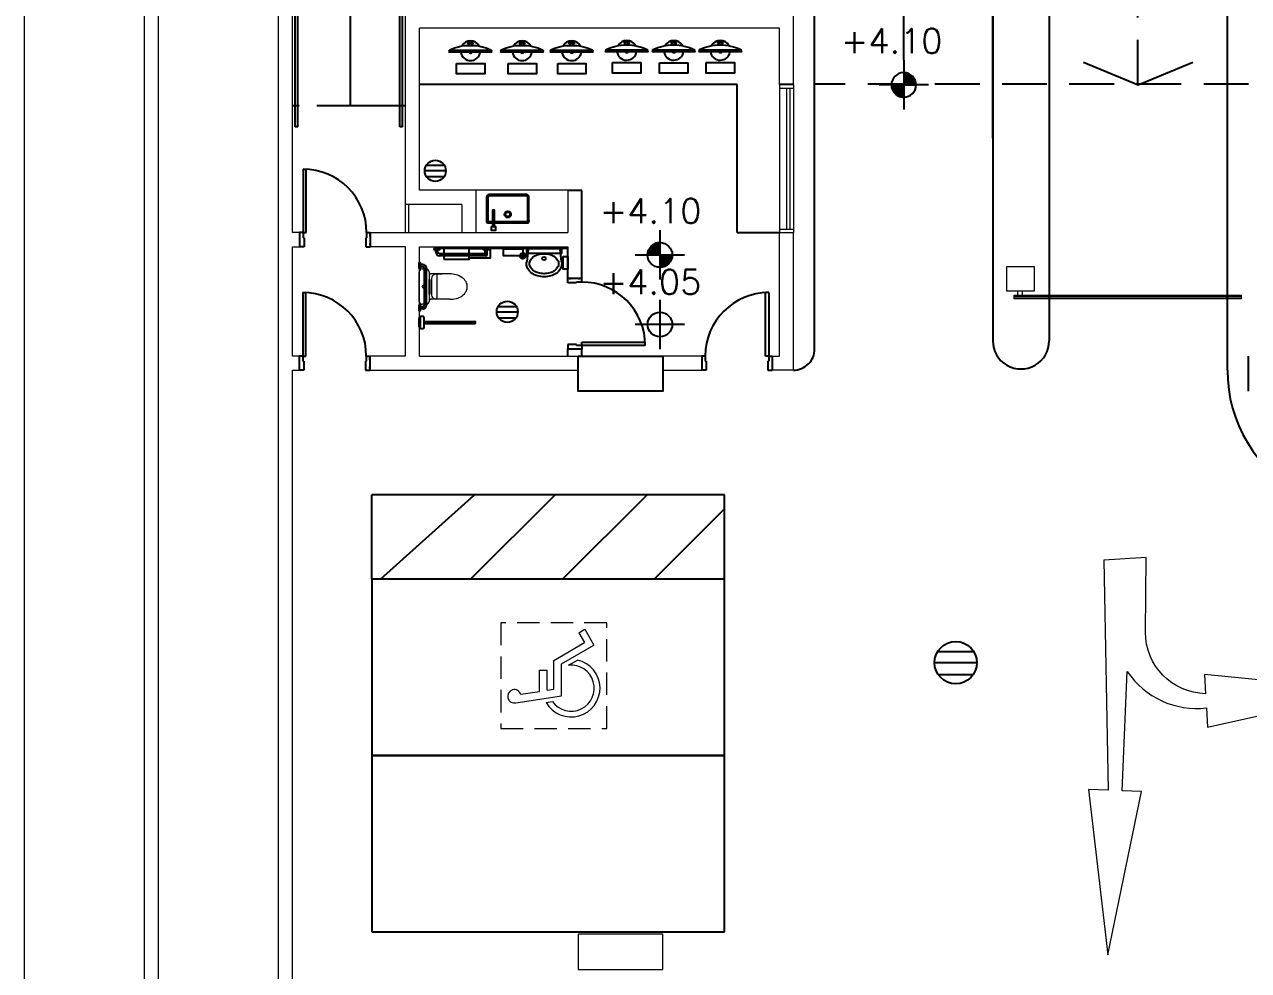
# Model space of a CAD drawing. Header units: millimetres. Extents: x 0 to 570263, y 0 to 232306.
# Drawn here: x 158764 to 176114, y 174433 to 187851 of the extents above; entities that cross this region are included whole.
import ezdxf

# ---------------------------------------------------------------- set-up
doc = ezdxf.new("R2010")
doc.units = ezdxf.units.MM
doc.header["$LTSCALE"] = 100
doc.linetypes.add('CENTER', pattern=[2, 1.25, -0.25, 0.25, -0.25])
doc.linetypes.add('Hidden', pattern=[9.525, 6.35, -3.175])
for name, color, linetype in [('A-COLS', 3, 'Continuous'), ('DLN240__', 1, 'Continuous'), ('DLN660', 1, 'Continuous'), ('DLN720__', 4, 'Continuous'), ('DLN810__', 1, 'Continuous'), ('FITDOOR', 7, 'Continuous'), ('LAYOUT', 1, 'Continuous'), ('LEVEL', 1, 'Continuous'), ('Plumbing', 4, 'Continuous')]:
    doc.layers.add(name, color=color, linetype=linetype)
for name, color, linetype, lineweight in [('A-DOOR', 6, 'Continuous', 9), ('A-WALL', 7, 'Continuous', 9), ('A030_1', 1, 'Continuous', 13), ('A030_2', 1, 'Continuous', 0), ('I-FURN-PNLS', 2, 'Continuous', 9)]:
    doc.layers.add(name, color=color, linetype=linetype, lineweight=lineweight)
doc.styles.add('romans', font='romans.shx')

# ---------------------------------------------------------------- blocks, each defined once
blk = doc.blocks.new('*X45')
at = {"color": 0}
for p, q in [((45956, 42700), (46156, 42700)), ((45956, 42694), (46156, 42694)), ((45957, 42688), (46156, 42688)), ((45957, 42681), (46156, 42681)), ((45958, 42675), (46156, 42675)), ((45959, 42669), (46156, 42669)), ((45960, 42662), (46156, 42662)), ((45962, 42656), (46156, 42656)), ((45964, 42650), (46156, 42650)), ((45965, 42644), (46156, 42644)), ((45968, 42638), (46156, 42638)), ((45970, 42631), (46156, 42631)), ((45973, 42625), (46156, 42625)), ((45975, 42619), (46156, 42619)), ((45978, 42612), (46156, 42612)), ((45982, 42606), (46156, 42606)), ((45986, 42600), (46156, 42600)), ((45990, 42594), (46156, 42594)), ((45994, 42588), (46156, 42588)), ((45999, 42581), (46156, 42581)), ((46004, 42575), (46156, 42575)), ((46009, 42569), (46156, 42569)), ((46015, 42562), (46156, 42562)), ((46022, 42556), (46156, 42556)), ((46029, 42550), (46156, 42550)), ((46037, 42544), (46156, 42544)), ((46047, 42538), (46156, 42538)), ((46057, 42531), (46156, 42531)), ((46069, 42525), (46156, 42525)), ((46083, 42519), (46156, 42519)), ((46102, 42512), (46156, 42512)), ((46133, 42506), (46156, 42506))]:
    blk.add_line(p, q, dxfattribs=at)
blk = doc.blocks.new('*X44')
at = {"color": 0}
for p, q in [((46156, 42900), (46200, 42900)), ((46156, 42894), (46222, 42894)), ((46156, 42888), (46238, 42888)), ((46156, 42881), (46250, 42881)), ((46156, 42875), (46261, 42875)), ((46156, 42869), (46271, 42869)), ((46156, 42862), (46279, 42862)), ((46156, 42856), (46287, 42856)), ((46156, 42850), (46294, 42850)), ((46156, 42844), (46300, 42844)), ((46156, 42838), (46306, 42838)), ((46156, 42831), (46311, 42831)), ((46156, 42825), (46316, 42825)), ((46156, 42819), (46320, 42819)), ((46156, 42812), (46324, 42812)), ((46156, 42806), (46328, 42806)), ((46156, 42800), (46332, 42800)), ((46156, 42794), (46335, 42794)), ((46156, 42788), (46338, 42788)), ((46156, 42781), (46341, 42781)), ((46156, 42775), (46343, 42775)), ((46156, 42769), (46345, 42769)), ((46156, 42762), (46347, 42762)), ((46156, 42756), (46349, 42756)), ((46156, 42750), (46351, 42750)), ((46156, 42744), (46352, 42744)), ((46156, 42738), (46353, 42738)), ((46156, 42731), (46354, 42731)), ((46156, 42725), (46355, 42725)), ((46156, 42719), (46355, 42719)), ((46156, 42712), (46356, 42712)), ((46156, 42706), (46356, 42706))]:
    blk.add_line(p, q, dxfattribs=at)
blk = doc.blocks.new('ELFIN')
at = {"layer": 'LEVEL'}
for p, q in [((0, 0.5), (0, 0)), ((0, 0), (-0.5, 0)), ((0, 0), (0, -0.5)), ((0.5, 0), (0, 0))]:
    blk.add_line(p, q, dxfattribs=at)
for start, end in [(90, 180), (0, 90), (180, 270), (270, 0)]:
    blk.add_arc((0, 0), 0.25, start, end, dxfattribs=at)
at = {"layer": 'LEVEL', "xscale": 0.00125, "yscale": 0.00125, "zscale": 0.00125}
for name in ['*X44', '*X45']:
    blk.add_blockref(name, (-57.695, -53.381), dxfattribs=at)
at = {"layer": 'LEVEL', "style": 'romans'}
blk.add_attdef('ELFIN', (0.254, 0.347), '', height=0.5, dxfattribs=at)
blk = doc.blocks.new('ELEX')
at = {"layer": 'LEVEL'}
for p, q in [((0, 0.5), (0, -0.5)), ((0.5, 0), (-0.5, 0))]:
    blk.add_line(p, q, dxfattribs=at)
blk.add_circle((0, 0), 0.25, dxfattribs=at)
at = {"layer": 'LEVEL', "style": 'romans'}
blk.add_attdef('ELEX', (0.257, 0.354), '', height=0.5, dxfattribs=at)
blk = doc.blocks.new('A$C4FED4B1D')
at = {"color": 0}
for p, q in [((34945, -23544, 0), (34945, -23522, 0)), ((34953, -23522, 0), (34953, -23544, 0)), ((34991, -23544, 0), (34991, -23522, 0)), ((34999, -23522, 0), (34999, -23544, 0)), ((35677, -23544, 0), (35677, -23522, 0)), ((35686, -23522, 0), (35686, -23544, 0)), ((35723, -23544, 0), (35723, -23522, 0)), ((35732, -23522, 0), (35732, -23544, 0)), ((36379, -23544, 0), (36379, -23522, 0)), ((36388, -23522, 0), (36388, -23544, 0)), ((36425, -23544, 0), (36425, -23522, 0)), ((36434, -23522, 0), (36434, -23544, 0)), ((37161, -23537, 0), (37161, -23515, 0)), ((37169, -23515, 0), (37169, -23537, 0)), ((37207, -23537, 0), (37207, -23515, 0)), ((37215, -23515, 0), (37215, -23537, 0)), ((37827, -23537, 0), (37827, -23515, 0)), ((37835, -23515, 0), (37835, -23537, 0)), ((37873, -23537, 0), (37873, -23515, 0)), ((37881, -23515, 0), (37881, -23537, 0)), ((38487, -23537, 0), (38487, -23515, 0)), ((38495, -23515, 0), (38495, -23537, 0)), ((38533, -23537, 0), (38533, -23515, 0)), ((38541, -23515, 0), (38541, -23537, 0)), ((34677, -23638, 0), (35262, -23638, 0)), ((35409, -23638, 0), (35995, -23638, 0)), ((36111, -23638, 0), (36697, -23638, 0)), ((36893, -23631, 0), (37478, -23631, 0)), ((37558, -23631, 0), (38144, -23631, 0)), ((38218, -23631, 0), (38804, -23631, 0)), ((39550, -24100), (39350, -24100)), ((35765, -25661, 0), (35235, -25661, 0)), ((36550, -25601), (36350, -25601)), ((35200, -25696, 0), (35200, -26045, 0)), ((35217, -25696, 0), (35217, -26026, 0)), ((35765, -25678, 0), (35235, -25678, 0)), ((35783, -26026, 0), (35783, -25696, 0)), ((35800, -26045, 0), (35800, -25696, 0)), ((35200, -26026, 0), (35200, -26045, 0)), ((35216, -26061, 0), (35784, -26061, 0)), ((35235, -26044, 0), (35765, -26044, 0)), ((35800, -26026, 0), (35800, -26045, 0)), ((34480, -26475, 0), (34480, -26440, 0)), ((34510, -26475, 0), (34510, -26440, 0)), ((35180, -26500, 0), (34535, -26500, 0)), ((35195, -26530, 0), (34535, -26530, 0)), ((35180, -26515, 0), (35180, -26440, 0)), ((35195, -26530, 0), (35195, -26530, 0)), ((35210, -26515, 0), (35210, -26440, 0)), ((35666, -26530, 0), (35765, -26530, 0)), ((35715, -26579, 0), (35715, -26481, 0)), ((34295, -26653, 0), (34260, -26653, 0)), ((34295, -26683, 0), (34260, -26683, 0)), ((34320, -27228, 0), (34320, -26708, 0)), ((34350, -27228, 0), (34350, -26708, 0)), ((34295, -27253, 0), (34260, -27253, 0)), ((34295, -27283, 0), (34260, -27283, 0)), ((34260, -27559, 0), (34260, -27394, 0)), ((34310, -27394, 0), (34310, -27559, 0)), ((34310, -27459, 0), (35030, -27459, 0)), ((34310, -27489, 0), (35030, -27489, 0)), ((35045, -27474, 0), (35045, -27474, 0))]:
    blk.add_line(p, q, dxfattribs=at)
at = {"color": 0, "lineweight": 0, "ltscale": 0.5}
for p, q in [((34285, -26716, 0), (34346, -26716, 0)), ((34245, -27176, 0), (34245, -26756, 0)), ((34386, -26756, 0), (34386, -27176, 0)), ((34292, -26973, 0), (34340, -26973, 0)), ((34346, -27216, 0), (34285, -27216, 0))]:
    blk.add_line(p, q, dxfattribs=at)
at = {"color": 0, "lineweight": 0}
for p, q in [((34386, -26812, 0), (34386, -27121, 0)), ((34386, -27073, 0), (34386, -26863, 0)), ((34386, -26863, 0), (34398, -26863, 0)), ((34398, -26863, 0), (34398, -27073, 0)), ((34680, -26786, 0), (34411, -26786, 0)), ((34420, -26850, 0), (34420, -27087, 0)), ((34680, -26786, 0), (34460, -26795, 0)), ((34499, -27139, 0), (34499, -26794, 0)), ((34398, -27073, 0), (34386, -27073, 0)), ((34680, -27146, 0), (34411, -27146, 0)), ((34680, -27146, 0), (34460, -27137, 0))]:
    blk.add_line(p, q, dxfattribs=at)
at = {"color": 0, "elevation": 0, "flags": 128}
for points in [[(34677, -23608, -0.109924), (34966, -23544), (34969, -23544), (34972, -23544, -0.110226), (35262, -23608), (35262, -23617), (34677, -23617), (34677, -23608)], [(35409, -23608, -0.109924), (35699, -23544), (35702, -23544), (35704, -23544, -0.110226), (35995, -23608), (35995, -23617), (35409, -23617), (35409, -23608)], [(36111, -23608, -0.109924), (36401, -23544), (36404, -23544), (36406, -23544, -0.110226), (36697, -23608), (36697, -23617), (36111, -23617), (36111, -23608)], [(36893, -23602, -0.109924), (37182, -23537), (37185, -23537), (37188, -23537, -0.110226), (37478, -23602), (37478, -23611), (36893, -23611), (36893, -23602)], [(37558, -23602, -0.109924), (37848, -23537), (37851, -23537), (37854, -23537, -0.110226), (38144, -23602), (38144, -23611), (37558, -23611), (37558, -23602)], [(38218, -23602, -0.109924), (38508, -23537), (38511, -23537), (38514, -23537, -0.110226), (38804, -23602), (38804, -23611), (38218, -23611), (38218, -23602)]]:
    blk.add_lwpolyline(points, format="xyb", close=True, dxfattribs=at)
at = {"color": 0}
for points in [[(34670, -23617), (35270, -23617), (35270, -23620), (34670, -23620)], [(34670, -23638), (35270, -23638), (35270, -23641), (34670, -23641)], [(34677, -23620), (35262, -23620), (35262, -23638), (34677, -23638)], [(35402, -23617), (36002, -23617), (36002, -23620), (35402, -23620)], [(35402, -23638), (36002, -23638), (36002, -23641), (35402, -23641)], [(35409, -23620), (35995, -23620), (35995, -23638), (35409, -23638)], [(36104, -23617), (36704, -23617), (36704, -23620), (36104, -23620)], [(36104, -23638), (36704, -23638), (36704, -23641), (36104, -23641)], [(36111, -23620), (36697, -23620), (36697, -23638), (36111, -23638)], [(36885, -23611), (37485, -23611), (37485, -23613), (36885, -23613)], [(36885, -23631), (37485, -23631), (37485, -23634), (36885, -23634)], [(36893, -23613), (37478, -23613), (37478, -23631), (36893, -23631)], [(37551, -23611), (38151, -23611), (38151, -23613), (37551, -23613)], [(37551, -23631), (38151, -23631), (38151, -23634), (37551, -23634)], [(37558, -23613), (38144, -23613), (38144, -23631), (37558, -23631)], [(38211, -23611), (38811, -23611), (38811, -23613), (38211, -23613)], [(38211, -23631), (38811, -23631), (38811, -23634), (38211, -23634)], [(38218, -23613), (38804, -23613), (38804, -23631), (38218, -23631)]]:
    blk.add_lwpolyline(points, close=True, dxfattribs=at)
at = {"color": 0, "elevation": 0}
blk.add_lwpolyline([(35313, -26111), (35313, -25883), (35285, -25883), (35285, -26111)], dxfattribs=at)
for points in [[(35271, -26111), (35327, -26111), (35327, -26168), (35271, -26168)], [(34452, -26425), (34452, -26440), (34538, -26440), (34538, -26425)], [(35152, -26425), (35152, -26440), (35238, -26440), (35238, -26425)], [(36350, -26540), (36350, -26720), (36285, -26720), (36285, -26540)], [(34245, -26625), (34260, -26625), (34260, -26711), (34245, -26711)], [(36285, -26615), (36265, -26615), (36265, -26645), (36285, -26645)], [(34245, -27225), (34260, -27225), (34260, -27311), (34245, -27311)], [(34245, -27539), (34245, -27409), (34260, -27409), (34260, -27539)]]:
    blk.add_lwpolyline(points, close=True, dxfattribs=at)
for points in [[(36261, -26608), (36242, -26439, 0.380701), (36232, -26430), (35799, -26430, 0.380701), (35789, -26439), (35769, -26608)], [(36261, -26608, -0.195397), (36245, -26715, -0.106942), (36186, -26778, -0.081615), (36109, -26814, -0.069755), (36015, -26827, -0.069755), (35921, -26814, -0.081615), (35845, -26778, -0.106942), (35786, -26715, -0.195397), (35769, -26608, -0.195397)]]:
    blk.add_lwpolyline(points, format="xyb", dxfattribs=at)
blk.add_lwpolyline([(36221, -26641, -0.135913), (36207, -26692, -0.106942), (36161, -26741, -0.081615), (36097, -26771, -0.069755), (36015, -26783, -0.069755), (35934, -26771, -0.081615), (35870, -26741, -0.106942), (35824, -26692, -0.135913), (35809, -26641, -0.135913), (35824, -26589, -0.106942), (35870, -26540, -0.081615), (35934, -26510, -0.069755), (36015, -26499, -0.069755), (36097, -26510, -0.081615), (36161, -26540, -0.106942), (36207, -26589, -0.135913)], format="xyb", close=True, dxfattribs=at)
at = {"color": 0}
for centre, radius in [((34949, -23506, 0), 15.6), ((34995, -23506, 0), 15.6), ((35682, -23506, 0), 15.6), ((35727, -23506, 0), 15.6), ((36383, -23506, 0), 15.6), ((36429, -23506, 0), 15.6), ((37165, -23499, 0), 15.6), ((37211, -23499, 0), 15.6), ((37831, -23499, 0), 15.6), ((37876, -23499, 0), 15.6), ((38491, -23499, 0), 15.6), ((38536, -23499, 0), 15.6), ((35500, -25941, 0), 46), ((35500, -25941, 0), 31.5), ((35715, -26530, 0), 41.1), ((35715, -26530, 0), 20.9), ((36014, -26567, 0), 24.5)]:
    blk.add_circle(centre, radius, dxfattribs=at)
at = {"color": 0, "lineweight": 0, "ltscale": 0.5}
blk.add_circle((34316, -26966, 0), 25, dxfattribs=at)
at = {"color": 0}
for centre, radius, start, end in [((34972, -23621, 0), 140, 28.5544, 151.1272), ((35704, -23621, 0), 140, 28.5544, 151.1272), ((36406, -23621, 0), 140, 28.5544, 151.1272), ((37187, -23614, 0), 140, 28.5544, 151.1272), ((37853, -23614, 0), 140, 28.5544, 151.1272), ((38513, -23614, 0), 140, 28.5544, 151.1272), ((34972, -23621, 0), 140, 188.1397, 352.1592), ((34974, -23622, 0), 31.3, 215.901, 324.099), ((34974, -23622, 0), 25.7, 225.55, 314.45), ((35704, -23621, 0), 140, 188.1397, 352.1592), ((35706, -23622, 0), 31.3, 215.901, 324.099), ((35706, -23622, 0), 25.7, 225.55, 314.45), ((36406, -23621, 0), 140, 188.1397, 352.1592), ((36408, -23622, 0), 31.3, 215.901, 324.099), ((36408, -23622, 0), 25.7, 225.55, 314.45), ((37187, -23614, 0), 140, 188.1397, 352.1592), ((37189, -23616, 0), 31.3, 215.901, 324.099), ((37189, -23616, 0), 25.7, 225.55, 314.45), ((37853, -23614, 0), 140, 188.1397, 352.1592), ((37855, -23616, 0), 31.3, 215.901, 324.099), ((37855, -23616, 0), 25.7, 225.55, 314.45), ((38513, -23614, 0), 140, 188.1397, 352.1592), ((38515, -23616, 0), 31.3, 215.901, 324.099), ((38515, -23616, 0), 25.7, 225.55, 314.45), ((35235, -25696, 0), 35, 90, 180), ((35765, -25696, 0), 35, 0, 90), ((35235, -25696, 0), 18, 90, 180), ((35765, -25696, 0), 18, 0, 90), ((35216, -26045, 0), 16, 180, 270), ((35235, -26026, 0), 18, 180, 270), ((35765, -26026, 0), 18, 270, 0), ((35784, -26045, 0), 16, 270, 0), ((34535, -26475, 0), 55, 180, 270), ((34535, -26475, 0), 25, 180, 270), ((35195, -26515, 0), 15, 180, 270), ((35195, -26515, 0), 15, 270, 360), ((34295, -26708, 0), 55, 360, 90), ((34295, -26708, 0), 25, 360, 90), ((34295, -27228, 0), 25, 270, 360), ((34295, -27228, 0), 55, 270, 360), ((35030, -27474, 0), 15, 0, 90), ((35030, -27474, 0), 15, 270, 0)]:
    blk.add_arc(centre, radius, start, end, dxfattribs=at)
at = {"color": 0, "lineweight": 0, "ltscale": 0.5}
for centre, start, end in [((34285, -26756, 0), 90, 180), ((34346, -26756, 0), 0, 90), ((34285, -27176, 0), 180, 270), ((34346, -27176, 0), 270, 0)]:
    blk.add_arc(centre, 40, start, end, dxfattribs=at)
at = {"color": 0, "lineweight": 0}
for centre, radius, start, end in [((34412, -26812, 0), 25.5, 90.9777, 180.0003), ((34475, -26849, 0), 55.7, 105.8019, 180.5711), ((34679, -27167, 0), 381, 76.3676, 89.9259), ((34686, -27066, 0), 281, 53.4189, 72.9122), ((34748, -26994, 0), 187, 30.2925, 55.2412), ((34736, -26937, 0), 198, 306.5817, 330.8337), ((34789, -26966, 0), 138, 0.0003, 29.1669), ((34789, -26966, 0), 138, 330.8337, 0.0003), ((34412, -27121, 0), 25.5, 180.0003, 269.0229), ((34472, -27087, 0), 52.1, 179.7624, 257.1801), ((34679, -26765, 0), 381, 270.0747, 283.633), ((34686, -26849, 0), 299, 286.081, 304.1651)]:
    blk.add_arc(centre, radius, start, end, dxfattribs=at)
at = {"color": 0}
blk.add_ellipse((34285, -27394, 0), major_axis=(25, 0), ratio=0.2, start_param=0, end_param=3.141593, dxfattribs=at)
at = {"color": 0, "extrusion": (0, 0, -1)}
blk.add_ellipse((34285, -27559, 0), major_axis=(25, 0), ratio=0.2, start_param=0, end_param=3.141593, dxfattribs=at)
at = {"layer": 'A-COLS', "color": 0, "lineweight": 18}
for p, q in [((28650, -74250), (28650, 700)), ((37700, -36150), (36500, -36150)), ((36500, -36150), (36500, -36650)), ((37700, -36650), (37700, -36150)), ((36500, -36650), (37700, -36650))]:
    blk.add_line(p, q, dxfattribs=at)
at = {"layer": 'A-COLS', "color": 0}
blk.add_line((46000, -28450), (46000, -27950), dxfattribs=at)
blk.add_lwpolyline([(36500, -27950), (37700, -27950), (37700, -28450), (36500, -28450)], close=True, dxfattribs=at)
at = {"layer": 'A-DOOR', "color": 0}
for p, q in [((34050, -26200), (34050, -25800)), ((34100, -26200), (34100, -25800))]:
    blk.add_line(p, q, dxfattribs=at)
at = {"layer": 'A-WALL', "color": 0}
for p, q in [((30350, -62300), (30350, 300)), ((30550, -50950), (30550, 300)), ((32250, -49725), (32250, 300)), ((32450, -26200), (32450, 300)), ((34050, -25800), (34050, -15600)), ((39550, -24100), (39550, -18400)), ((39350, -23300), (34250, -23300)), ((34250, -25600), (34250, -23300)), ((39350, -24100), (39350, -23300)), ((34850, -25800), (34050, -25800)), ((39350, -27950), (39350, -26200)), ((39550, -28150), (39550, -26200)), ((32450, -27950), (32450, -26400)), ((32450, -26400), (32613, -26400)), ((34050, -27950), (34050, -26400)), ((34250, -27950), (34250, -26400)), ((34250, -27950), (34250, -26425)), ((39550, -28150), (39550, -27950)), ((32450, -45650), (32450, -28150)), ((32450, -28150), (32545, -28150)), ((39550, -28150), (39188, -28150))]:
    blk.add_line(p, q, dxfattribs=at)
at = {"layer": 'A-WALL', "color": 0, "linetype": 'Continuous', "ltscale": 0.2}
for p, q in [((39350, -24100), (39350, -26200)), ((39550, -24100), (39550, -26200)), ((39450, -24150), (39450, -26150)), ((39500, -24150), (39500, -26150)), ((36350, -25600), (35050, -25600))]:
    blk.add_line(p, q, dxfattribs=at)
at = {"layer": 'A-WALL', "color": 0, "lineweight": 18}
for p, q in [((35050, -25600), (34250, -25600)), ((35050, -25600), (35050, -26200)), ((36350, -25600), (36350, -26200)), ((34850, -25800), (34850, -26200)), ((32645, -26200), (32450, -26200)), ((33550, -26200), (36350, -26200)), ((36550, -26201), (36550, -26201)), ((32450, -26400), (32613, -26400)), ((34050, -26400), (33500, -26400)), ((34250, -26400), (36350, -26400)), ((36550, -26401), (36550, -26401)), ((32545, -27950), (32450, -27950)), ((34048, -27950), (33545, -27950)), ((34250, -27950), (36500, -27950)), ((38250, -27950), (37700, -27950)), ((39155, -27950), (39350, -27950)), ((32450, -28150), (32545, -28150)), ((33545, -28150), (36500, -28150)), ((37700, -28150), (38250, -28150)), ((39550, -28150), (39188, -28150))]:
    blk.add_line(p, q, dxfattribs=at)
at = {"layer": 'A-WALL', "color": 0, "lineweight": 25}
for p, q in [((36550, -26851), (36550, -25601)), ((32550, -26200, 0), (32550, -26400, 0)), ((33550, -26200, 0), (33550, -26400, 0)), ((36350, -26851), (36350, -26401)), ((36550, -26851, 0), (36350, -26851, 0)), ((36350, -27950), (36350, -27850)), ((36550, -27851, 0), (36350, -27851, 0)), ((36550, -27950), (36550, -27850)), ((32545, -27950, 0), (32545, -28150, 0)), ((33545, -27950, 0), (33545, -28150, 0)), ((38250, -27950, 0), (38250, -28150, 0)), ((39250, -27950, 0), (39250, -28150, 0))]:
    blk.add_line(p, q, dxfattribs=at)
at = {"layer": 'A-WALL', "color": 0, "linetype": 'Continuous', "ltscale": 0.2, "elevation": 0}
for points in [[(39350, -24150), (39550, -24150)], [(39350, -26150), (39550, -26150)], [(39350, -26200), (39550, -26200)]]:
    blk.add_lwpolyline(points, dxfattribs=at)
at = {"layer": 'A030_1', "color": 0}
for p, q in [((36508, -31874, 0), (36591, -31826, 0)), ((36508, -31874, 0), (36590, -32015, 0)), ((36591, -31826, 0), (36720, -32050, 0)), ((36153, -32267, 0), (36590, -32015, 0)), ((36263, -32314, 0), (36720, -32050, 0)), ((36153, -32676, 0), (36153, -32267, 0)), ((36362, -32336, 0), (36490, -32262, 0)), ((35949, -32708, 0), (35949, -32408, 0)), ((35949, -32408, 0), (36058, -32408, 0)), ((36058, -32691, 0), (36058, -32408, 0)), ((36263, -32770, 0), (36263, -32314, 0)), ((35617, -32869, 0), (36263, -32770, 0)), ((35686, -32748, 0), (35949, -32708, 0)), ((36058, -32691, 0), (36153, -32676, 0)), ((36045, -32865, 0), (36133, -32852, 0))]:
    blk.add_line(p, q, dxfattribs=at)
at = {"layer": 'A030_1', "color": 0, "linetype": 'Hidden', "ltscale": 0.5, "elevation": 0}
blk.add_lwpolyline([(36903, -33234), (36903, -31734), (35403, -31734), (35403, -33234)], close=True, dxfattribs=at)
at = {"layer": 'A030_1', "color": 0}
for centre, radius, start, end in [((36399, -32661, 0), 409, 210, 77.1514), ((36399, -32661, 0), 327, 215.6853, 96.4114), ((35594, -32777, 0), 95.5, 17.213, 283.9443)]:
    blk.add_arc(centre, radius, start, end, dxfattribs=at)
at = {"layer": 'A030_2', "color": 0}
blk.add_lwpolyline([(43733, -34097), (44006, -36444), (44482, -34129), (44208, -34117), (44282, -32425, 0.281183), (45404, -32941), (45420, -33214), (47727, -32700), (45375, -32466), (45392, -32741, -0.405528), (44538, -31865), (44549, -30810), (43951, -30845), (44009, -34109)], format="xyb", close=True, dxfattribs=at)
at = {"layer": 'DLN240__', "color": 0}
for p, q in [((32485, -24700), (32485, -15600)), ((32525, -24700), (32525, -15600)), ((33969, -24700), (33969, -15600)), ((34009, -24700), (34009, -15600)), ((32525, -24700), (32485, -24700)), ((34009, -24700), (33969, -24700))]:
    blk.add_line(p, q, dxfattribs=at)
at = {"layer": 'DLN240__', "color": 0, "elevation": 0}
blk.add_lwpolyline([(43663, -23782), (44437, -24105), (45213, -23782)], dxfattribs=at)
at = {"layer": 'DLN660', "color": 0}
for p, q in [((38574, -29917), (33574, -29917)), ((33574, -31117), (33574, -29917)), ((33697, -31117), (35029, -29917)), ((34974, -31117), (36174, -29917)), ((36274, -31117), (37474, -29917)), ((38574, -31117), (38574, -29917)), ((37574, -31117), (38574, -30117)), ((38572, -31117, 0), (33572, -31117, 0)), ((33572, -31117, 0), (33572, -33617, 0)), ((38572, -33617, 0), (38572, -31117, 0)), ((33572, -33617, 0), (38572, -33617, 0)), ((38572, -33617, 0), (33572, -33617, 0)), ((33572, -33617, 0), (33572, -36117, 0)), ((38572, -36117, 0), (38572, -33617, 0)), ((33572, -36117, 0), (38572, -36117, 0))]:
    blk.add_line(p, q, dxfattribs=at)
at = {"layer": 'DLN720__', "color": 0}
for p, q in [((38750, -24100), (34250, -24100)), ((38750, -26200), (38750, -24100)), ((38750, -26200), (39350, -26200))]:
    blk.add_line(p, q, dxfattribs=at)
at = {"layer": 'DLN720__', "color": 0, "elevation": 0}
for points in [[(34774, -23799), (35174, -23799), (35174, -23949), (34774, -23949)], [(35507, -23799), (35907, -23799), (35907, -23949), (35507, -23949)], [(36209, -23799), (36609, -23799), (36609, -23949), (36209, -23949)], [(36986, -23787), (37386, -23787), (37386, -23937), (36986, -23937)], [(37652, -23790), (38052, -23790), (38052, -23940), (37652, -23940)], [(38312, -23787), (38712, -23787), (38712, -23937), (38312, -23937)]]:
    blk.add_lwpolyline(points, close=True, dxfattribs=at)
at = {"layer": 'DLN810__', "color": 0}
for p, q in [((39850, -27850), (39850, -11850)), ((42375, -11910), (42375, -27734)), ((43175, -11949), (43175, -27734)), ((45700, -28150), (45700, -11850)), ((42375, -24861), (42375, -12300)), ((34623, -25324, 0), (34323, -25324, 0)), ((34602, -25247, 0), (34346, -25247, 0)), ((34595, -25411, 0), (34351, -25411, 0)), ((35343, -27323, 0), (35643, -27323, 0)), ((35364, -27246, 0), (35619, -27246, 0)), ((35371, -27410, 0), (35615, -27410, 0)), ((42108, -32147), (41597, -32147)), ((42150, -32300), (41550, -32300)), ((42095, -32474), (41605, -32474))]:
    blk.add_line(p, q, dxfattribs=at)
at = {"layer": 'DLN810__', "color": 0, "linetype": 'Hidden'}
for p, q in [((41113, -23755), (41113, -11800)), ((44429, -24102), (44429, -11800)), ((46000, -24093), (39850, -24093))]:
    blk.add_line(p, q, dxfattribs=at)
at = {"layer": 'DLN810__', "color": 0, "ltscale": 10}
blk.add_line((33270, -24400), (33270, -15900), dxfattribs=at)
at = {"layer": 'DLN810__', "color": 0, "linetype": 'CENTER', "ltscale": 10}
blk.add_line((34043, -24400), (32443, -24400), dxfattribs=at)
at = {"layer": 'DLN810__', "color": 0}
for centre, radius in [((34473, -25324, 0), 150), ((35493, -27323, 0), 150), ((41850, -32300), 300)]:
    blk.add_circle(centre, radius, dxfattribs=at)
for centre, radius, start, end in [((42775, -27734), 400, 180, 0.0025), ((39550, -27850, 0), 300, 270, 0.0031), ((47700, -28150), 2000, 180, 241.9274)]:
    blk.add_arc(centre, radius, start, end, dxfattribs=at)
at = {"layer": 'FITDOOR', "color": 0}
for p, q in [((32600, -25300, 0), (32645, -25300, 0)), ((32600, -25300, 0), (32600, -26200, 0)), ((32645, -26200, 0), (32645, -25300, 0)), ((32550, -26200, 0), (32550, -26238, 0)), ((32600, -26200, 0), (32550, -26200, 0)), ((32562, -26238, 0), (32550, -26238, 0)), ((32562, -26363, 0), (32550, -26363, 0)), ((32550, -26363, 0), (32550, -26400, 0)), ((32600, -26200, 0), (32645, -26200, 0)), ((32600, -26200, 0), (32600, -26275, 0)), ((32613, -26275, 0), (32600, -26275, 0)), ((32613, -26275, 0), (32613, -26400, 0)), ((33488, -26275, 0), (33488, -26400, 0)), ((33488, -26275, 0), (33500, -26275, 0)), ((33500, -26200, 0), (33550, -26200, 0)), ((33500, -26200, 0), (33500, -26275, 0)), ((33538, -26238, 0), (33550, -26238, 0)), ((33538, -26363, 0), (33550, -26363, 0)), ((33550, -26200, 0), (33550, -26238, 0)), ((33550, -26363, 0), (33550, -26400, 0)), ((32613, -26400, 0), (32550, -26400, 0)), ((33488, -26400, 0), (33550, -26400, 0)), ((36388, -26851, 0), (36350, -26851, 0)), ((36350, -26913, 0), (36350, -26851, 0)), ((36388, -26863, 0), (36388, -26851, 0)), ((36513, -26863, 0), (36513, -26851, 0)), ((36550, -26851, 0), (36513, -26851, 0)), ((36550, -26901, 0), (36550, -26851, 0)), ((32595, -27050, 0), (32640, -27050, 0)), ((32595, -27050, 0), (32595, -27950, 0)), ((32640, -27950, 0), (32640, -27050, 0)), ((36475, -26913, 0), (36350, -26913, 0)), ((36550, -26901, 0), (36475, -26901, 0)), ((36475, -26913, 0), (36475, -26901, 0)), ((39200, -27050, 0), (39155, -27050, 0)), ((39155, -27950, 0), (39155, -27050, 0)), ((39200, -27050, 0), (39200, -27950, 0)), ((36550, -27756, 0), (37450, -27756, 0)), ((36550, -27801, 0), (36550, -27756, 0)), ((37450, -27801, 0), (37450, -27756, 0)), ((36350, -27788, 0), (36350, -27851, 0)), ((36475, -27788, 0), (36350, -27788, 0)), ((36388, -27851, 0), (36350, -27851, 0)), ((36388, -27839, 0), (36388, -27851, 0)), ((36475, -27788, 0), (36475, -27801, 0)), ((36550, -27801, 0), (36475, -27801, 0)), ((36513, -27839, 0), (36513, -27851, 0)), ((36550, -27851, 0), (36513, -27851, 0)), ((37450, -27801, 0), (36550, -27801, 0)), ((36550, -27801, 0), (36550, -27851, 0)), ((32545, -27950, 0), (32545, -27988, 0)), ((32595, -27950, 0), (32545, -27950, 0)), ((32557, -27988, 0), (32545, -27988, 0)), ((32595, -27950, 0), (32640, -27950, 0)), ((32595, -27950, 0), (32595, -28025, 0)), ((32608, -28025, 0), (32595, -28025, 0)), ((32608, -28025, 0), (32608, -28150, 0)), ((33483, -28025, 0), (33483, -28150, 0)), ((33483, -28025, 0), (33495, -28025, 0)), ((33495, -27950, 0), (33545, -27950, 0)), ((33495, -27950, 0), (33495, -28025, 0)), ((33533, -27988, 0), (33545, -27988, 0)), ((33545, -27950, 0), (33545, -27988, 0)), ((38300, -27950, 0), (38250, -27950, 0)), ((38250, -27950, 0), (38250, -27988, 0)), ((38262, -27988, 0), (38250, -27988, 0)), ((38300, -27950, 0), (38300, -28025, 0)), ((38313, -28025, 0), (38300, -28025, 0)), ((38313, -28025, 0), (38313, -28150, 0)), ((39200, -27950, 0), (39155, -27950, 0)), ((39188, -28025, 0), (39188, -28150, 0)), ((39188, -28025, 0), (39200, -28025, 0)), ((39200, -27950, 0), (39200, -28025, 0)), ((39200, -27950, 0), (39250, -27950, 0)), ((39238, -27988, 0), (39250, -27988, 0)), ((39250, -27950, 0), (39250, -27988, 0)), ((32557, -28113, 0), (32545, -28113, 0)), ((32545, -28113, 0), (32545, -28150, 0)), ((32608, -28150, 0), (32545, -28150, 0)), ((33483, -28150, 0), (33545, -28150, 0)), ((33533, -28113, 0), (33545, -28113, 0)), ((33545, -28113, 0), (33545, -28150, 0)), ((38250, -28113, 0), (38250, -28150, 0)), ((38262, -28113, 0), (38250, -28113, 0)), ((38313, -28150, 0), (38250, -28150, 0)), ((39188, -28150, 0), (39250, -28150, 0)), ((39238, -28113, 0), (39250, -28113, 0)), ((39250, -28113, 0), (39250, -28150, 0))]:
    blk.add_line(p, q, dxfattribs=at)
for centre, start, end in [((32600, -26200, 0), 0, 90), ((32595, -27950, 0), 0, 90), ((36550, -27801, 0), 0, 90), ((39200, -27950, 0), 90, 180)]:
    blk.add_arc(centre, 900, start, end, dxfattribs=at)
at = {"layer": 'I-FURN-PNLS', "color": 0}
for p, q in [((42574, -26681), (42964, -26681)), ((42574, -27031), (42574, -26681)), ((42964, -26681), (42964, -27031)), ((42964, -27031), (42574, -27031)), ((42724, -27031), (42724, -27086)), ((42794, -27086), (42794, -27031)), ((42679, -27101), (42679, -27086)), ((42679, -27086), (45900, -27086)), ((42679, -27126), (42679, -27101)), ((42679, -27101), (45900, -27101)), ((42679, -27141), (42679, -27126)), ((42679, -27126), (45900, -27126)), ((45900, -27141), (42679, -27141)), ((45900, -27141), (45900, -27086))]:
    blk.add_line(p, q, dxfattribs=at)
at = {"layer": 'Plumbing', "color": 0}
blk.add_line((36350, -26425), (34535, -26425), dxfattribs=at)
at = {"layer": 'Plumbing', "color": 0, "elevation": 0}
for points in [[(34596, -26577), (34952, -26577), (34952, -26425), (34596, -26425)], [(35252, -26425), (35252, -26562), (34952, -26562), (34952, -26425)], [(35440, -26430), (35715, -26430), (35715, -26530), (35440, -26530)], [(36265, -26430), (35765, -26430), (35765, -26490), (36265, -26490)]]:
    blk.add_lwpolyline(points, close=True, dxfattribs=at)
at = {"layer": 'LEVEL', "color": 0}
ref = blk.add_blockref('ELFIN', (41113, -24105), dxfattribs=dict(at, xscale=699.9999999999998, yscale=699.9999999999998, zscale=699.9999999999998))
ref.add_attrib('ELFIN', '+4.10', (40222, -23656), dxfattribs={"height": 350, "style": 'romans'})
ref = blk.add_blockref('ELFIN', (37657, -26517, 0), dxfattribs=dict(at, xscale=-699.9999999999998, yscale=699.9999999999997, zscale=699.9999999999998, rotation=5.063781394198941e-08))
ref.add_attrib('ELFIN', '+4.10', (36804, -26068, 0), dxfattribs={"height": 350, "rotation": 360, "style": 'romans'})
ref = blk.add_blockref('ELEX', (37657, -27503, 0), dxfattribs=dict(at, xscale=700, yscale=700, zscale=700))
ref.add_attrib('ELEX', '+4.05', (36804, -27075, 0), dxfattribs={"height": 350, "style": 'romans'})

msp = doc.modelspace()

# ---------------------------------------------------------------- block references
at = {"layer": 'LAYOUT'}
msp.add_blockref('A$C4FED4B1D', (130114.1, 211099.2), dxfattribs=at)

doc.saveas('drawing.dxf')
